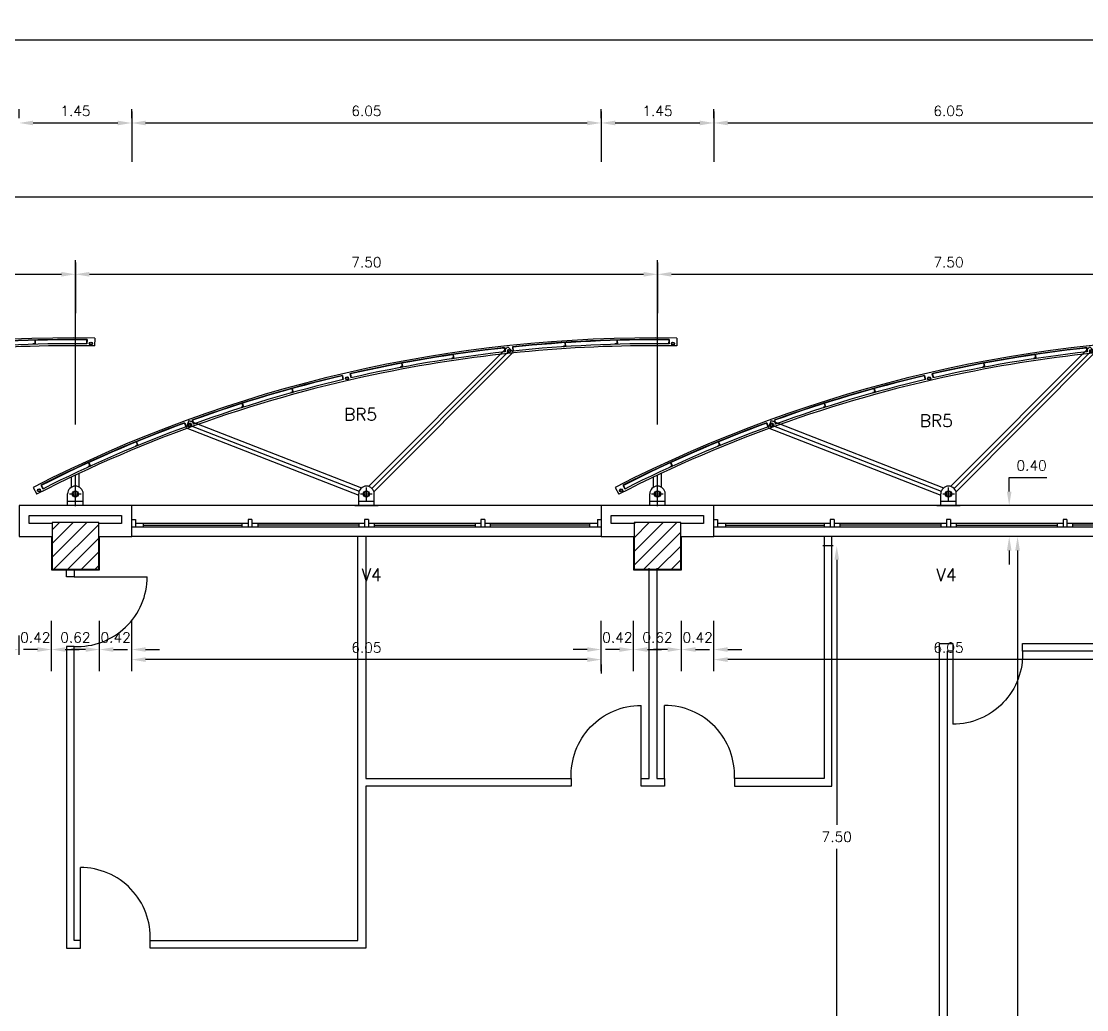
# Model space of a CAD drawing. Extents: x 19.8 to 90.6, y 5.5 to 74.
# Drawn here: x 35.83 to 49.56, y 61.26 to 74 of the extents above; entities that cross this region are included whole.
import ezdxf

# ---------------------------------------------------------------- set-up
doc = ezdxf.new("R2010")
doc.units = 0
doc.header["$MEASUREMENT"] = 0
for name, pattern in [('1st floor plan$0$Dash', [200, 100, -100]), ('Default', [0]), ('Solid', [0])]:
    doc.linetypes.add(name, pattern=pattern)
doc.layers.get('DEFPOINTS').update_dxf_attribs({"linetype": 'Solid'})
for name, color, linetype in [('1st floor plan$0$1F', 15, 'Continuous'), ('1st floor plan$0$2F', 7, 'Continuous'), ('1st floor plan$0$2FIN', 7, 'Continuous'), ('1st floor plan$0$CAI', 52, 'Continuous'), ('1st floor plan$0$Doors', 142, 'Continuous'), ('1st floor plan$0$FACH', 142, 'Continuous'), ('1st floor plan$0$Hatch', 15, 'Continuous'), ('1st floor plan$0$Pillars', 30, 'Continuous'), ('Dimensions (COTAS)', 212, 'Solid'), ('Text O', 212, 'Default'), ('Xref_Plan', 7, 'Continuous')]:
    doc.layers.add(name, color=color, linetype=linetype)
doc.layers.add('1st floor plan$0$Interior Walls', color=7, linetype='Continuous', lineweight=30)
doc.layers.add('1st floor plan$0$Partitions', color=7, linetype='Continuous', lineweight=30)
doc.styles.add('Simplex', font='SIMPLEX.SHX')
doc.dimstyles.get("Standard").update_dxf_attribs({"dimtxt": 0.13, "dimasz": 0.18, "dimexe": 0.18, "dimexo": 0.0625, "dimgap": 0.09, "dimtad": 1, "dimtih": 1, "dimtoh": 1, "dimzin": 0, "dimdsep": 46, "dimtxsty": 'Simplex', "dimcen": 0.09, "dimadec": 0, "dimazin": 0, "dimtfac": 1, "dimtofl": 0, "dimtmove": 0, "dimatfit": 3, "dimfxl": 1, "dimtolj": 1, "dimtzin": 0, "dimarcsym": 0})

# ---------------------------------------------------------------- blocks, each defined once
blk = doc.blocks.new('*D66')
at = {"layer": 'DEFPOINTS', "color": 0}
for p in [(44.751, 65.771), (44.751, 65.771), (50.801, 65.771)]:
    blk.add_point(p, dxfattribs=at)
at = {"layer": 'Dimensions (COTAS)', "color": 0, "lineweight": -2}
for p, q in [((44.751, 65.834), (44.751, 65.951)), ((50.621, 65.771), (44.931, 65.771)), ((50.801, 65.709), (50.801, 65.591))]:
    blk.add_line(p, q, dxfattribs=at)
at = {"layer": 'Dimensions (COTAS)', "color": 0}
for points in [[(44.931, 65.801), (44.931, 65.741), (44.751, 65.771)], [(50.621, 65.801), (50.621, 65.741), (50.801, 65.771)]]:
    blk.add_solid(points, dxfattribs=at)
at = {"layer": 'Dimensions (COTAS)', "color": 0, "insert": (47.776, 65.926), "char_height": 0.13, "attachment_point": 5, "style": 'Simplex'}
blk.add_mtext('\\A1;6.05', dxfattribs=at)
blk = doc.blocks.new('*D67')
at = {"layer": 'DEFPOINTS', "color": 0}
for p in [(51.526, 70.737), (44.026, 68.737), (51.526, 68.737)]:
    blk.add_point(p, dxfattribs=at)
at = {"layer": 'Dimensions (COTAS)', "color": 0, "lineweight": -2}
for p, q in [((44.026, 68.799), (44.026, 70.917)), ((51.526, 68.799), (51.526, 70.917)), ((44.206, 70.737), (51.346, 70.737))]:
    blk.add_line(p, q, dxfattribs=at)
at = {"layer": 'Dimensions (COTAS)', "color": 0}
for points in [[(44.206, 70.767), (44.206, 70.707), (44.026, 70.737)], [(51.346, 70.767), (51.346, 70.707), (51.526, 70.737)]]:
    blk.add_solid(points, dxfattribs=at)
at = {"layer": 'Dimensions (COTAS)', "color": 0, "insert": (47.776, 70.892), "char_height": 0.13, "attachment_point": 5, "style": 'Simplex'}
blk.add_mtext('\\A1;7.50', dxfattribs=at)
blk = doc.blocks.new('*D68')
at = {"layer": 'DEFPOINTS', "color": 0}
for p in [(44.751, 72.687), (50.801, 72.687), (50.801, 72.687)]:
    blk.add_point(p, dxfattribs=at)
at = {"layer": 'Dimensions (COTAS)', "color": 0, "lineweight": -2}
for p, q in [((44.751, 72.749), (44.751, 72.867)), ((50.801, 72.749), (50.801, 72.867)), ((44.931, 72.687), (50.621, 72.687))]:
    blk.add_line(p, q, dxfattribs=at)
at = {"layer": 'Dimensions (COTAS)', "color": 0}
for points in [[(44.931, 72.717), (44.931, 72.657), (44.751, 72.687)], [(50.621, 72.717), (50.621, 72.657), (50.801, 72.687)]]:
    blk.add_solid(points, dxfattribs=at)
at = {"layer": 'Dimensions (COTAS)', "color": 0, "insert": (47.776, 72.842), "char_height": 0.13, "attachment_point": 5, "style": 'Simplex'}
blk.add_mtext('\\A1;6.05', dxfattribs=at)
blk = doc.blocks.new('*D76')
at = {"layer": 'DEFPOINTS', "color": 0}
for p in [(29.026, 71.737), (81.526, 71.737), (81.526, 71.737)]:
    blk.add_point(p, dxfattribs=at)
at = {"layer": 'Dimensions (COTAS)', "color": 0, "lineweight": -2}
for p, q in [((29.026, 71.799), (29.026, 71.917)), ((81.526, 71.799), (81.526, 71.917)), ((29.206, 71.737), (81.346, 71.737))]:
    blk.add_line(p, q, dxfattribs=at)
at = {"layer": 'Dimensions (COTAS)', "color": 0}
for points in [[(29.206, 71.767), (29.206, 71.707), (29.026, 71.737)], [(81.346, 71.767), (81.346, 71.707), (81.526, 71.737)]]:
    blk.add_solid(points, dxfattribs=at)
at = {"layer": 'Dimensions (COTAS)', "color": 0, "insert": (55.276, 71.892), "char_height": 0.13, "attachment_point": 5, "style": 'Simplex'}
blk.add_mtext('\\A1;52.50', dxfattribs=at)
blk = doc.blocks.new('*D77')
at = {"layer": 'DEFPOINTS', "color": 0}
for p in [(28.506, 73.757), (81.901, 73.757), (81.901, 73.757)]:
    blk.add_point(p, dxfattribs=at)
at = {"layer": 'Dimensions (COTAS)', "color": 0, "lineweight": -2}
for p, q in [((28.506, 73.82), (28.506, 73.937)), ((81.901, 73.82), (81.901, 73.937)), ((28.686, 73.757), (81.721, 73.757))]:
    blk.add_line(p, q, dxfattribs=at)
at = {"layer": 'Dimensions (COTAS)', "color": 0}
for points in [[(28.686, 73.787), (28.686, 73.727), (28.506, 73.757)], [(81.721, 73.787), (81.721, 73.727), (81.901, 73.757)]]:
    blk.add_solid(points, dxfattribs=at)
at = {"layer": 'Dimensions (COTAS)', "color": 0, "insert": (55.204, 73.912), "char_height": 0.13, "attachment_point": 5, "style": 'Simplex'}
blk.add_mtext('\\A1;53.40', dxfattribs=at)
blk = doc.blocks.new('*D189')
at = {"layer": 'DEFPOINTS', "color": 0}
for p in [(36.526, 70.737), (29.026, 68.737), (36.526, 68.737)]:
    blk.add_point(p, dxfattribs=at)
at = {"layer": 'Dimensions (COTAS)', "color": 0, "lineweight": -2}
for p, q in [((29.026, 68.799), (29.026, 70.917)), ((36.526, 68.799), (36.526, 70.917)), ((29.206, 70.737), (36.346, 70.737))]:
    blk.add_line(p, q, dxfattribs=at)
at = {"layer": 'Dimensions (COTAS)', "color": 0}
for points in [[(29.206, 70.767), (29.206, 70.707), (29.026, 70.737)], [(36.346, 70.767), (36.346, 70.707), (36.526, 70.737)]]:
    blk.add_solid(points, dxfattribs=at)
at = {"layer": 'Dimensions (COTAS)', "color": 0, "insert": (32.776, 70.892), "char_height": 0.13, "attachment_point": 5, "style": 'Simplex'}
blk.add_mtext('\\A1;7.50', dxfattribs=at)
blk = doc.blocks.new('*D208')
at = {"layer": 'DEFPOINTS', "color": 0}
for p in [(37.251, 65.771), (37.251, 65.771), (43.301, 65.771)]:
    blk.add_point(p, dxfattribs=at)
at = {"layer": 'Dimensions (COTAS)', "color": 0, "lineweight": -2}
for p, q in [((37.251, 65.834), (37.251, 65.951)), ((43.121, 65.771), (37.431, 65.771)), ((43.301, 65.709), (43.301, 65.591))]:
    blk.add_line(p, q, dxfattribs=at)
at = {"layer": 'Dimensions (COTAS)', "color": 0}
for points in [[(37.431, 65.801), (37.431, 65.741), (37.251, 65.771)], [(43.121, 65.801), (43.121, 65.741), (43.301, 65.771)]]:
    blk.add_solid(points, dxfattribs=at)
at = {"layer": 'Dimensions (COTAS)', "color": 0, "insert": (40.276, 65.926), "char_height": 0.13, "attachment_point": 5, "style": 'Simplex'}
blk.add_mtext('\\A1;6.05', dxfattribs=at)
blk = doc.blocks.new('*D209')
at = {"layer": 'DEFPOINTS', "color": 0}
for p in [(44.026, 70.737), (36.526, 68.737), (44.026, 68.737)]:
    blk.add_point(p, dxfattribs=at)
at = {"layer": 'Dimensions (COTAS)', "color": 0, "lineweight": -2}
for p, q in [((36.526, 68.799), (36.526, 70.917)), ((44.026, 68.799), (44.026, 70.917)), ((36.706, 70.737), (43.846, 70.737))]:
    blk.add_line(p, q, dxfattribs=at)
at = {"layer": 'Dimensions (COTAS)', "color": 0}
for points in [[(36.706, 70.767), (36.706, 70.707), (36.526, 70.737)], [(43.846, 70.767), (43.846, 70.707), (44.026, 70.737)]]:
    blk.add_solid(points, dxfattribs=at)
at = {"layer": 'Dimensions (COTAS)', "color": 0, "insert": (40.276, 70.892), "char_height": 0.13, "attachment_point": 5, "style": 'Simplex'}
blk.add_mtext('\\A1;7.50', dxfattribs=at)
blk = doc.blocks.new('*D210')
at = {"layer": 'DEFPOINTS', "color": 0}
for p in [(36.836, 65.901), (36.836, 65.771), (37.251, 65.771)]:
    blk.add_point(p, dxfattribs=at)
at = {"layer": 'Dimensions (COTAS)', "color": 0, "lineweight": -2}
for p, q in [((36.836, 65.834), (36.836, 66.081)), ((37.251, 65.834), (37.251, 66.081)), ((36.656, 65.901), (36.476, 65.901)), ((37.431, 65.901), (37.611, 65.901))]:
    blk.add_line(p, q, dxfattribs=at)
at = {"layer": 'Dimensions (COTAS)', "color": 0}
for points in [[(36.656, 65.931), (36.656, 65.871), (36.836, 65.901)], [(37.431, 65.931), (37.431, 65.871), (37.251, 65.901)]]:
    blk.add_solid(points, dxfattribs=at)
at = {"layer": 'Dimensions (COTAS)', "color": 0, "insert": (37.044, 66.056), "char_height": 0.13, "attachment_point": 5, "style": 'Simplex'}
blk.add_mtext('\\A1;0.42', dxfattribs=at)
blk = doc.blocks.new('*D211')
at = {"layer": 'DEFPOINTS', "color": 0}
for p in [(35.801, 65.901), (35.801, 65.771), (36.216, 65.771)]:
    blk.add_point(p, dxfattribs=at)
at = {"layer": 'Dimensions (COTAS)', "color": 0, "lineweight": -2}
for p, q in [((35.801, 65.834), (35.801, 66.081)), ((36.216, 65.834), (36.216, 66.081)), ((35.621, 65.901), (35.441, 65.901)), ((36.396, 65.901), (36.576, 65.901))]:
    blk.add_line(p, q, dxfattribs=at)
at = {"layer": 'Dimensions (COTAS)', "color": 0}
for points in [[(35.621, 65.931), (35.621, 65.871), (35.801, 65.901)], [(36.396, 65.931), (36.396, 65.871), (36.216, 65.901)]]:
    blk.add_solid(points, dxfattribs=at)
at = {"layer": 'Dimensions (COTAS)', "color": 0, "insert": (36.009, 66.056), "char_height": 0.13, "attachment_point": 5, "style": 'Simplex'}
blk.add_mtext('\\A1;0.42', dxfattribs=at)
blk = doc.blocks.new('L')
at = {"color": 0}
blk.add_line((0, 0.15), (0, -0.5), dxfattribs=at)
blk = doc.blocks.new('*D212')
at = {"layer": 'DEFPOINTS', "color": 0}
for p in [(36.216, 65.901), (36.216, 65.771), (36.836, 65.771)]:
    blk.add_point(p, dxfattribs=at)
at = {"layer": 'Dimensions (COTAS)', "color": 0, "lineweight": -2}
for p, q in [((36.216, 65.834), (36.216, 66.081)), ((36.836, 65.834), (36.836, 66.081)), ((36.036, 65.901), (35.856, 65.901)), ((37.016, 65.901), (37.196, 65.901))]:
    blk.add_line(p, q, dxfattribs=at)
at = {"layer": 'Dimensions (COTAS)', "color": 0}
for points in [[(36.036, 65.931), (36.036, 65.871), (36.216, 65.901)], [(37.016, 65.931), (37.016, 65.871), (36.836, 65.901)]]:
    blk.add_solid(points, dxfattribs=at)
at = {"layer": 'Dimensions (COTAS)', "color": 0, "insert": (36.526, 66.056), "char_height": 0.13, "attachment_point": 5, "style": 'Simplex'}
blk.add_mtext('\\A1;0.62', dxfattribs=at)
blk = doc.blocks.new('*D213')
at = {"layer": 'DEFPOINTS', "color": 0}
for p in [(43.716, 65.901), (43.716, 65.771), (44.336, 65.771)]:
    blk.add_point(p, dxfattribs=at)
at = {"layer": 'Dimensions (COTAS)', "color": 0, "lineweight": -2}
for p, q in [((43.716, 65.834), (43.716, 66.081)), ((44.336, 65.834), (44.336, 66.081)), ((43.536, 65.901), (43.356, 65.901)), ((44.516, 65.901), (44.696, 65.901))]:
    blk.add_line(p, q, dxfattribs=at)
at = {"layer": 'Dimensions (COTAS)', "color": 0}
for points in [[(43.536, 65.931), (43.536, 65.871), (43.716, 65.901)], [(44.516, 65.931), (44.516, 65.871), (44.336, 65.901)]]:
    blk.add_solid(points, dxfattribs=at)
at = {"layer": 'Dimensions (COTAS)', "color": 0, "insert": (44.026, 66.056), "char_height": 0.13, "attachment_point": 5, "style": 'Simplex'}
blk.add_mtext('\\A1;0.62', dxfattribs=at)
blk = doc.blocks.new('*D214')
at = {"layer": 'DEFPOINTS', "color": 0}
for p in [(43.301, 65.901), (43.301, 65.771), (43.716, 65.771)]:
    blk.add_point(p, dxfattribs=at)
at = {"layer": 'Dimensions (COTAS)', "color": 0, "lineweight": -2}
for p, q in [((43.301, 65.834), (43.301, 66.081)), ((43.716, 65.834), (43.716, 66.081)), ((43.121, 65.901), (42.941, 65.901)), ((43.896, 65.901), (44.076, 65.901))]:
    blk.add_line(p, q, dxfattribs=at)
at = {"layer": 'Dimensions (COTAS)', "color": 0}
for points in [[(43.121, 65.931), (43.121, 65.871), (43.301, 65.901)], [(43.896, 65.931), (43.896, 65.871), (43.716, 65.901)]]:
    blk.add_solid(points, dxfattribs=at)
at = {"layer": 'Dimensions (COTAS)', "color": 0, "insert": (43.509, 66.056), "char_height": 0.13, "attachment_point": 5, "style": 'Simplex'}
blk.add_mtext('\\A1;0.42', dxfattribs=at)
blk = doc.blocks.new('*D215')
at = {"layer": 'DEFPOINTS', "color": 0}
for p in [(44.336, 65.901), (44.336, 65.771), (44.751, 65.771)]:
    blk.add_point(p, dxfattribs=at)
at = {"layer": 'Dimensions (COTAS)', "color": 0, "lineweight": -2}
for p, q in [((44.336, 65.834), (44.336, 66.081)), ((44.751, 65.834), (44.751, 66.081)), ((44.156, 65.901), (43.976, 65.901)), ((44.931, 65.901), (45.111, 65.901))]:
    blk.add_line(p, q, dxfattribs=at)
at = {"layer": 'Dimensions (COTAS)', "color": 0}
for points in [[(44.156, 65.931), (44.156, 65.871), (44.336, 65.901)], [(44.931, 65.931), (44.931, 65.871), (44.751, 65.901)]]:
    blk.add_solid(points, dxfattribs=at)
at = {"layer": 'Dimensions (COTAS)', "color": 0, "insert": (44.544, 66.056), "char_height": 0.13, "attachment_point": 5, "style": 'Simplex'}
blk.add_mtext('\\A1;0.42', dxfattribs=at)
blk = doc.blocks.new('*D218')
at = {"layer": 'DEFPOINTS', "color": 0}
for p in [(37.251, 72.687), (43.301, 72.687), (43.301, 72.687)]:
    blk.add_point(p, dxfattribs=at)
at = {"layer": 'Dimensions (COTAS)', "color": 0, "lineweight": -2}
for p, q in [((37.251, 72.749), (37.251, 72.867)), ((43.301, 72.749), (43.301, 72.867)), ((37.431, 72.687), (43.121, 72.687))]:
    blk.add_line(p, q, dxfattribs=at)
at = {"layer": 'Dimensions (COTAS)', "color": 0}
for points in [[(37.431, 72.717), (37.431, 72.657), (37.251, 72.687)], [(43.121, 72.717), (43.121, 72.657), (43.301, 72.687)]]:
    blk.add_solid(points, dxfattribs=at)
at = {"layer": 'Dimensions (COTAS)', "color": 0, "insert": (40.276, 72.842), "char_height": 0.13, "attachment_point": 5, "style": 'Simplex'}
blk.add_mtext('\\A1;6.05', dxfattribs=at)
blk = doc.blocks.new('*D219')
at = {"layer": 'DEFPOINTS', "color": 0}
for p in [(35.801, 72.687), (37.251, 72.687), (37.251, 72.687)]:
    blk.add_point(p, dxfattribs=at)
at = {"layer": 'Dimensions (COTAS)', "color": 0, "lineweight": -2}
for p, q in [((35.801, 72.749), (35.801, 72.867)), ((37.251, 72.749), (37.251, 72.867)), ((35.981, 72.687), (37.071, 72.687))]:
    blk.add_line(p, q, dxfattribs=at)
at = {"layer": 'Dimensions (COTAS)', "color": 0}
for points in [[(35.981, 72.717), (35.981, 72.657), (35.801, 72.687)], [(37.071, 72.717), (37.071, 72.657), (37.251, 72.687)]]:
    blk.add_solid(points, dxfattribs=at)
at = {"layer": 'Dimensions (COTAS)', "color": 0, "insert": (36.526, 72.842), "char_height": 0.13, "attachment_point": 5, "style": 'Simplex'}
blk.add_mtext('\\A1;1.45', dxfattribs=at)
blk = doc.blocks.new('*D220')
at = {"layer": 'DEFPOINTS', "color": 0}
for p in [(43.301, 72.687), (44.751, 72.687), (44.751, 72.687)]:
    blk.add_point(p, dxfattribs=at)
at = {"layer": 'Dimensions (COTAS)', "color": 0, "lineweight": -2}
for p, q in [((43.301, 72.749), (43.301, 72.867)), ((44.751, 72.749), (44.751, 72.867)), ((43.481, 72.687), (44.571, 72.687))]:
    blk.add_line(p, q, dxfattribs=at)
at = {"layer": 'Dimensions (COTAS)', "color": 0}
for points in [[(43.481, 72.717), (43.481, 72.657), (43.301, 72.687)], [(44.571, 72.717), (44.571, 72.657), (44.751, 72.687)]]:
    blk.add_solid(points, dxfattribs=at)
at = {"layer": 'Dimensions (COTAS)', "color": 0, "insert": (44.026, 72.842), "char_height": 0.13, "attachment_point": 5, "style": 'Simplex'}
blk.add_mtext('\\A1;1.45', dxfattribs=at)
blk = doc.blocks.new('*D224')
at = {"layer": 'DEFPOINTS', "color": 0}
for p in [(48.666, 67.357), (48.666, 67.357), (48.666, 52.327)]:
    blk.add_point(p, dxfattribs=at)
at = {"layer": 'Dimensions (COTAS)', "color": 0, "lineweight": -2}
for p, q in [((48.603, 67.357), (48.486, 67.357)), ((48.666, 67.177), (48.666, 59.997)), ((48.666, 52.507), (48.666, 59.687)), ((48.603, 52.327), (48.486, 52.327))]:
    blk.add_line(p, q, dxfattribs=at)
at = {"layer": 'Dimensions (COTAS)', "color": 0}
for points in [[(48.636, 67.177), (48.696, 67.177), (48.666, 67.357)], [(48.636, 52.507), (48.696, 52.507), (48.666, 52.327)]]:
    blk.add_solid(points, dxfattribs=at)
at = {"layer": 'Dimensions (COTAS)', "color": 0, "insert": (48.666, 59.842), "char_height": 0.13, "attachment_point": 5, "style": 'Simplex'}
blk.add_mtext('\\A1;15.03', dxfattribs=at)
blk = doc.blocks.new('*D344')
at = {"layer": 'DEFPOINTS', "color": 0}
for p in [(46.351, 67.237), (46.336, 59.737), (46.351, 59.737)]:
    blk.add_point(p, dxfattribs=at)
at = {"layer": 'Dimensions (COTAS)', "color": 0, "lineweight": -2}
for p, q in [((46.289, 67.237), (46.156, 67.237)), ((46.336, 67.057), (46.336, 63.642)), ((46.336, 59.917), (46.336, 63.332)), ((46.289, 59.737), (46.156, 59.737))]:
    blk.add_line(p, q, dxfattribs=at)
at = {"layer": 'Dimensions (COTAS)', "color": 0}
for points in [[(46.306, 67.057), (46.366, 67.057), (46.336, 67.237)], [(46.306, 59.917), (46.366, 59.917), (46.336, 59.737)]]:
    blk.add_solid(points, dxfattribs=at)
at = {"layer": 'Dimensions (COTAS)', "color": 0, "insert": (46.336, 63.487), "char_height": 0.13, "attachment_point": 5, "style": 'Simplex'}
blk.add_mtext('\\A1;7.50', dxfattribs=at)
blk = doc.blocks.new('*D346')
at = {"layer": 'DEFPOINTS', "color": 0}
for p in [(48.558, 67.757), (48.666, 67.757), (48.666, 67.357)]:
    blk.add_point(p, dxfattribs=at)
at = {"layer": 'Dimensions (COTAS)', "color": 0, "lineweight": -2}
for p, q in [((48.558, 67.937), (48.558, 68.117)), ((48.558, 68.117), (49.044, 68.117)), ((48.603, 67.757), (48.378, 67.757)), ((48.603, 67.357), (48.378, 67.357)), ((48.558, 67.177), (48.558, 66.997))]:
    blk.add_line(p, q, dxfattribs=at)
at = {"layer": 'Dimensions (COTAS)', "color": 0}
for points in [[(48.528, 67.937), (48.588, 67.937), (48.558, 67.757)], [(48.528, 67.177), (48.588, 67.177), (48.558, 67.357)]]:
    blk.add_solid(points, dxfattribs=at)
at = {"layer": 'Dimensions (COTAS)', "color": 0, "insert": (48.846, 68.272), "char_height": 0.13, "attachment_point": 5, "style": 'Simplex'}
blk.add_mtext('\\A1;0.40', dxfattribs=at)
blk = doc.blocks.new('1st floor plan$0$BR 5')
at = {"color": 0}
for p, q in [((2.557, 2.098), (2.559, 2.053)), ((2.557, 2.098), (2.559, 2.053)), ((2.562, 2.098), (2.565, 2.048)), ((2.562, 2.098), (2.565, 2.048)), ((3.203, 2.082), (3.203, 2.077)), ((3.203, 2.082), (3.203, 2.077)), ((3.227, 2.128), (3.228, 2.083)), ((3.227, 2.128), (3.228, 2.083)), ((3.232, 2.128), (3.233, 2.078)), ((3.232, 2.128), (3.233, 2.078)), ((3.895, 2.133), (3.894, 2.083)), ((3.895, 2.133), (3.894, 2.083)), ((3.9, 2.138), (3.899, 2.083)), ((3.9, 2.138), (3.899, 2.083)), ((4, 2.156), (3.998, 2.056)), ((1.82, 2.046), (0.026, 0.247)), ((1.836, 1.991), (0.071, 0.221)), ((1.891, 1.975), (0.097, 0.176)), ((1.114, 1.944), (1.12, 1.899)), ((1.114, 1.944), (1.12, 1.899)), ((1.119, 1.945), (1.126, 1.895)), ((1.119, 1.945), (1.126, 1.895)), ((1.776, 2.03), (1.782, 1.98)), ((1.776, 2.03), (1.782, 1.98)), ((1.781, 2.035), (1.787, 1.98)), ((1.781, 2.035), (1.787, 1.98)), ((1.82, 2.046), (1.891, 1.975)), ((1.88, 2.046), (1.886, 1.991)), ((1.886, 2.041), (1.891, 1.991)), ((2.535, 2.051), (2.535, 2.046)), ((2.535, 2.051), (2.535, 2.046)), ((0.452, 1.833), (0.461, 1.788)), ((0.452, 1.833), (0.461, 1.788)), ((0.457, 1.833), (0.467, 1.784)), ((0.457, 1.833), (0.467, 1.784)), ((1.096, 1.896), (1.096, 1.891)), ((1.096, 1.896), (1.096, 1.891)), ((-0.314, 1.67), (-0.303, 1.622)), ((-0.31, 1.676), (-0.298, 1.623)), ((-0.213, 1.699), (-0.2, 1.645)), ((-0.213, 1.699), (-0.2, 1.645)), ((-0.207, 1.695), (-0.195, 1.647)), ((-0.207, 1.695), (-0.195, 1.647)), ((0.436, 1.784), (0.437, 1.779)), ((0.436, 1.784), (0.437, 1.779)), ((-0.973, 1.455), (-0.972, 1.45)), ((-0.961, 1.505), (-0.949, 1.462)), ((-0.956, 1.507), (-0.943, 1.458)), ((-1.614, 1.264), (-1.613, 1.259)), ((-1.604, 1.315), (-1.591, 1.272)), ((-1.599, 1.316), (-1.584, 1.268)), ((-2.248, 1.101), (-2.229, 1.05)), ((-2.242, 1.098), (-2.225, 1.051)), ((-2.345, 1.061), (-2.328, 1.014)), ((-2.342, 1.067), (-2.323, 1.016)), ((-2.342, 1.067), (-2.323, 1.016)), ((-2.287, 1.094), (-2.323, 1.001)), ((-2.323, 1.001), (-0.1, 0.135)), ((-2.287, 1.094), (-0.063, 0.228)), ((-2.278, 1.037), (-0.093, 0.186)), ((-2.974, 0.767), (-2.972, 0.763)), ((-2.968, 0.819), (-2.951, 0.777)), ((-2.963, 0.821), (-2.944, 0.774)), ((-3.583, 0.551), (-3.564, 0.51)), ((-3.578, 0.553), (-3.557, 0.508)), ((-3.7, 0.237), (-3.7, 0.414)), ((-3.587, 0.5), (-3.585, 0.495)), ((-3.8, 0.237), (-3.8, 0.367)), ((-3.75, 0.25), (-3.75, 0.391)), ((-3.75, -0.008), (-3.75, 0.308)), ((-4.295, 0.234), (-4.249, 0.145)), ((-4.196, 0.262), (-4.171, 0.213)), ((-4.19, 0.26), (-4.167, 0.215)), ((-3.85, 0), (-3.85, 0.15)), ((-3.825, 0.15), (-3.675, 0.15)), ((-3.75, 0.05), (-3.75, 0.233)), ((-3.65, 0), (-3.65, 0.15)), ((-0.1, 0), (-0.1, 0.15)), ((-0.075, 0.15), (0.075, 0.15)), ((0, 0.05), (0, 0.233)), ((0.1, 0), (0.1, 0.15)), ((-3.65, 0.05), (-3.85, 0.05)), ((0.1, 0.05), (-0.1, 0.05))]:
    blk.add_line(p, q, dxfattribs=at)
at = {"color": 0, "linetype": 'Continuous'}
blk.add_line((-0.15, 0), (0.15, 0), dxfattribs=at)
at = {"color": 0}
for centre, radius in [((3.949, 2.087), 0.02), ((3.949, 2.087), 0.015), ((1.836, 1.991), 0.02), ((1.836, 1.991), 0.015), ((-0.25, 1.639), 0.02), ((-0.25, 1.639), 0.015), ((-2.278, 1.037), 0.025), ((-2.278, 1.037), 0.015), ((-4.218, 0.195), 0.02), ((-4.218, 0.195), 0.015), ((-3.75, 0.15), 0.04), ((-3.75, 0.15), 0.03), ((0, 0.15), 0.04), ((0, 0.15), 0.03)]:
    blk.add_circle(centre, radius, dxfattribs=at)
at = {"color": 0, "linetype": 'Continuous'}
for radius, start, end in [(17.5, 88.9663, 117.1249), (17.4, 88.9654, 101.4942), (17.4, 101.4942, 117.1258)]:
    blk.add_arc((3.684, -15.341), radius, start, end, dxfattribs=at)
at = {"color": 0, "linetype": '1st floor plan$0$Dash'}
for radius, start, end in [(17.48, 89.2939, 95.924), (17.48, 89.2939, 95.924), (17.475, 89.3104, 95.9076), (17.475, 89.3104, 95.9076), (17.43, 91.5011, 91.5833), (17.43, 91.5011, 91.5833), (17.425, 91.4846, 91.5833), (17.425, 91.4846, 91.5833), (17.48, 96.2517, 102.8817), (17.48, 96.2517, 102.8817), (17.475, 96.2682, 102.8653), (17.475, 96.2682, 102.8653), (17.43, 93.7001, 93.7823), (17.43, 93.7001, 93.7823), (17.425, 93.6837, 93.7823), (17.425, 93.6837, 93.7823), (17.43, 100.6579, 100.74), (17.43, 100.6579, 100.74), (17.43, 98.4588, 98.541), (17.43, 98.4588, 98.541), (17.425, 98.4424, 98.5411), (17.425, 98.4424, 98.5411), (17.48, 103.2095, 109.8396), (17.475, 103.226, 109.8231), (17.425, 100.6414, 100.7401), (17.425, 100.6414, 100.7401), (17.43, 105.4166, 105.4988), (17.425, 105.4002, 105.4988), (17.43, 107.6156, 107.6978), (17.425, 107.5992, 107.6978), (17.48, 110.1673, 116.7973), (17.475, 110.1838, 116.7809), (17.43, 112.3744, 112.4565), (17.425, 112.3579, 112.4566), (17.43, 114.5734, 114.6556), (17.425, 114.5569, 114.6556)]:
    blk.add_arc((3.684, -15.341), radius, start, end, dxfattribs=at)
at = {"color": 0}
for centre, radius, start, end in [((3.684, -15.341), 17.425, 89.2945, 95.9235), ((3.684, -15.341), 17.425, 96.2523, 102.8813), ((3.684, -15.341), 17.425, 96.2523, 102.8813), ((3.684, -15.341), 17.425, 103.2101, 109.839), ((3.684, -15.341), 17.425, 110.1678, 116.7968), ((-3.75, 0.15), 0.1, 0, 180), ((0, 0.15), 0.1, 0, 180)]:
    blk.add_arc(centre, radius, start, end, dxfattribs=at)
blk = doc.blocks.new('1st floor plan$0$J1')
at = {"layer": '1st floor plan$0$2F', "linetype": 'Continuous'}
for p, q in [((6.05, 0.4), (0, 0.4)), ((6.05, 0), (0, 0))]:
    blk.add_line(p, q, dxfattribs=at)
at = {"layer": '1st floor plan$0$CAI'}
for p, q in [((0, 0.22), (0.05, 0.22)), ((0, 0.12), (0, 0.22)), ((2.925, 0.17), (2.925, 0.12)), ((3, 0.22), (3, 0.12)), ((3.05, 0.22), (3.05, 0.12)), ((3.125, 0.17), (3.125, 0.12)), ((6.05, 0.22), (6.05, 0.12))]:
    blk.add_line(p, q, dxfattribs=at)
at = {"layer": '1st floor plan$0$CAI', "linetype": 'Continuous'}
for p, q in [((0.05, 0.22), (0.05, 0.12)), ((1.5, 0.17), (0.05, 0.17)), ((0.15, 0.17), (0.15, 0.12)), ((1.425, 0.12), (1.425, 0.17)), ((1.55, 0.22), (1.5, 0.22)), ((1.5, 0.22), (1.5, 0.12)), ((1.55, 0.22), (1.55, 0.12)), ((3, 0.17), (1.55, 0.17)), ((1.625, 0.17), (1.625, 0.12)), ((3.05, 0.22), (3, 0.22)), ((4.5, 0.17), (3.05, 0.17)), ((4.425, 0.17), (4.425, 0.12)), ((4.55, 0.22), (4.5, 0.22)), ((4.5, 0.22), (4.5, 0.12)), ((4.55, 0.22), (4.55, 0.12)), ((6, 0.17), (4.55, 0.17)), ((4.625, 0.12), (4.625, 0.17)), ((5.9, 0.17), (5.9, 0.12)), ((6, 0.22), (6.05, 0.22)), ((6, 0.22), (6, 0.12)), ((6.05, 0.12), (0, 0.12)), ((1.55, 0.12), (1.5, 0.12))]:
    blk.add_line(p, q, dxfattribs=at)
at = {"layer": '1st floor plan$0$CAI', "color": 15}
for p, q in [((0.15, 0.145), (1.425, 0.145)), ((2.925, 0.145), (1.625, 0.145)), ((3.125, 0.145), (4.425, 0.145)), ((5.9, 0.145), (4.625, 0.145))]:
    blk.add_line(p, q, dxfattribs=at)
blk = doc.blocks.new('1st floor plan$0$P2')
at = {"layer": '1st floor plan$0$Hatch'}
h = blk.add_hatch(dxfattribs=at)
h.set_pattern_fill('ANSI31', color=256, style=0)
h.set_pattern_definition([(45, (-41.75321, -29.09718), (-0.08838835, 0.08838835), [])])
h.paths.add_polyline_path([(-0.3, 0.3), (-0.3, -0.3), (0.3, -0.3), (0.3, 0.3)])
at = {"layer": '1st floor plan$0$Pillars'}
blk.add_lwpolyline([(-0.3, -0.3), (0.3, -0.3), (0.3, 0.3), (-0.3, 0.3)], close=True, dxfattribs=at)
blk = doc.blocks.new('1st floor plan$0$P1')
at = {"layer": '1st floor plan$0$1F'}
blk.add_lwpolyline([(-0.3, 0.29), (-0.595, 0.29), (-0.595, 0.39), (0.595, 0.39), (0.595, 0.29), (0.3, 0.29)], dxfattribs=at)
at = {"layer": '1st floor plan$0$Partitions'}
blk.add_lwpolyline([(-0.725, 0.12), (-0.31, 0.12), (-0.31, -0.31), (0.31, -0.31), (0.31, 0.12), (0.725, 0.12), (0.725, 0.52), (-0.725, 0.52)], close=True, dxfattribs=at)
at = {"layer": '1st floor plan$0$Interior Walls'}
blk.add_blockref('1st floor plan$0$P2', (0, 0), dxfattribs=at)
blk = doc.blocks.new('1st floor plan$0$Door 1')
blk.add_line((0, 0), (0, 0.941))
blk.add_arc((0, 0.041), 0.9, 357.3627, 90)
blk = doc.blocks.new('1st floor plan')
at = {"layer": '1st floor plan$0$Interior Walls'}
for points in [[(40.266, 67.357), (40.266, 64.24), (42.915, 64.24), (42.915, 64.14), (40.266, 64.14), (40.266, 62.051), (37.489, 62.051), (37.489, 62.151), (40.166, 62.151), (40.166, 67.357)], [(46.172, 67.357), (46.172, 64.24), (45.017, 64.24), (45.017, 64.14), (46.272, 64.14), (46.272, 67.357)], [(36.51, 66.937), (36.51, 66.84), (36.41, 66.84), (36.41, 66.937)], [(44.019, 66.949), (44.019, 64.24), (44.118, 64.24), (44.118, 64.14), (43.814, 64.14), (43.814, 64.24), (43.919, 64.24), (43.919, 66.949)], [(47.659, 52.436), (47.659, 59.709), (47.542, 59.709), (47.542, 59.809), (47.659, 59.809), (47.659, 65.979), (47.83, 65.979), (47.83, 65.879), (47.759, 65.879), (47.759, 52.436)]]:
    blk.add_lwpolyline(points, dxfattribs=at)
for points in [[(36.59, 62.151), (36.51, 62.151), (36.51, 65.94), (36.41, 65.94), (36.41, 62.051), (36.59, 62.051)], [(61.165, 63.003), (61.165, 65.879), (48.729, 65.879), (48.729, 65.979), (61.265, 65.979), (61.265, 63.003)]]:
    blk.add_lwpolyline(points, close=True, dxfattribs=at)
for p in [(36.526, 67.237), (44.026, 67.237)]:
    blk.add_blockref('1st floor plan$0$P1', p)
at = {"layer": '1st floor plan$0$2FIN'}
for p in [(37.251, 67.357), (44.751, 67.357)]:
    blk.add_blockref('1st floor plan$0$J1', p, dxfattribs=at)
at = {"layer": '1st floor plan$0$Doors', "rotation": 270}
blk.add_blockref('1st floor plan$0$Door 1', (36.51, 66.84), dxfattribs=at)
at = {"layer": '1st floor plan$0$Doors', "xscale": -1, "rotation": 180}
blk.add_blockref('1st floor plan$0$Door 1', (47.83, 65.879), dxfattribs=at)
at = {"layer": '1st floor plan$0$Doors', "xscale": -1}
blk.add_blockref('1st floor plan$0$Door 1', (43.814, 64.24), dxfattribs=at)
at = {"layer": '1st floor plan$0$Doors'}
for p in [(44.118, 64.24), (36.59, 62.151)]:
    blk.add_blockref('1st floor plan$0$Door 1', p, dxfattribs=at)
at = {"layer": '1st floor plan$0$FACH'}
for p in [(32.776, 67.757), (40.276, 67.757), (47.776, 67.757)]:
    blk.add_blockref('1st floor plan$0$BR 5', p, dxfattribs=at)

msp = doc.modelspace()

# ---------------------------------------------------------------- linework, layer by layer
at = {"layer": 'Dimensions (COTAS)', "color": 4}
msp.add_line((37.251, 72.837), (37.251, 72.187), dxfattribs=at)
at = {"layer": 'Dimensions (COTAS)'}
for p, q in [((43.301, 72.837), (43.301, 72.187)), ((44.751, 72.837), (44.751, 72.187)), ((36.526, 70.887), (36.526, 70.237)), ((44.026, 70.887), (44.026, 70.237))]:
    msp.add_line(p, q, dxfattribs=at)

# ---------------------------------------------------------------- block references
at = {"layer": 'Dimensions (COTAS)', "rotation": 180.0000000000034}
for p in [(36.216, 65.771), (36.836, 65.771), (37.251, 65.771), (43.301, 65.771), (43.716, 65.771), (44.336, 65.771), (44.751, 65.771)]:
    msp.add_blockref('L', p, dxfattribs=at)
at = {"layer": 'Xref_Plan'}
msp.add_blockref('1st floor plan', (0, 0), dxfattribs=at)

# ---------------------------------------------------------------- texts
at = {"layer": 'Text O', "style": 'Simplex'}
for s, p in [('BR5', (39.988, 68.852)), ('BR5', (47.406, 68.769)), ('V4', (40.212, 66.784)), ('V4', (47.617, 66.784))]:
    msp.add_text(s, height=0.16, dxfattribs=at).set_placement(p)

# ---------------------------------------------------------------- dimensions: what is measured, and where the dimension line sits
at = {"layer": 'Dimensions (COTAS)'}
for base, p1, p2, angle, picture, middle in [((81.90138, 73.75709), (28.50636, 73.75709), (81.90138, 73.75709), 0, '*D77', (55.20387, 73.91209)), ((37.251, 72.687), (35.801, 72.687), (37.251, 72.687), 0, '*D219', (36.526, 72.842)), ((43.301, 72.687), (37.251, 72.687), (43.301, 72.687), 0, '*D218', (40.276, 72.842)), ((44.751, 72.687), (43.301, 72.687), (44.751, 72.687), 0, '*D220', (44.026, 72.842)), ((50.801, 72.687), (44.751, 72.687), (50.801, 72.687), 0, '*D68', (47.776, 72.842)), ((81.526, 71.737), (29.026, 71.737), (81.526, 71.737), 0, '*D76', (55.276, 71.892)), ((36.526, 70.737), (29.026, 68.737), (36.526, 68.737), 0, '*D189', (32.776, 70.892)), ((44.026, 70.737), (36.526, 68.737), (44.026, 68.737), 0, '*D209', (40.276, 70.892)), ((51.526, 70.737), (44.026, 68.737), (51.526, 68.737), 0, '*D67', (47.776, 70.892)), ((48.666, 67.357), (48.666, 52.327), (48.666, 67.357), 90, '*D224', (48.666, 59.842)), ((46.336, 59.737), (46.351, 67.237), (46.351, 59.737), 90, '*D344', (46.336, 63.487)), ((37.251, 65.771), (43.301, 65.771), (37.251, 65.771), 0, '*D208', (40.276, 65.926)), ((44.751, 65.771), (50.801, 65.771), (44.751, 65.771), 0, '*D66', (47.776, 65.926))]:
    dim = msp.add_linear_dim(base=base, p1=p1, p2=p2, angle=angle, dimstyle='Standard', dxfattribs=at)
    dim.commit()
    dim.dimension.update_dxf_attribs({"geometry": picture, "text_midpoint": middle})
for base, p1, p2, angle, picture, middle in [((48.558, 67.757), (48.666, 67.357), (48.666, 67.757), 90, '*D346', (48.846, 68.117)), ((35.801377, 65.901407), (36.216379, 65.771407), (35.801377, 65.771407), 0, '*D211', (36.008878, 65.901407)), ((36.216, 65.901), (36.836, 65.771), (36.216, 65.771), 0, '*D212', (36.526, 65.901)), ((36.836379, 65.901407), (37.25138, 65.771407), (36.836379, 65.771407), 0, '*D210', (37.043879, 65.901407)), ((43.301377, 65.901407), (43.716379, 65.771407), (43.301377, 65.771407), 0, '*D214', (43.508878, 65.901407)), ((43.716, 65.901), (44.336, 65.771), (43.716, 65.771), 0, '*D213', (44.026, 65.901)), ((44.336379, 65.901407), (44.75138, 65.771407), (44.336379, 65.771407), 0, '*D215', (44.543879, 65.901407))]:
    dim = msp.add_linear_dim(base=base, p1=p1, p2=p2, angle=angle, dimstyle='Standard', dxfattribs=at)
    dim.commit()
    dim.dimension.update_dxf_attribs({"geometry": picture, "text_midpoint": middle, "dimtype": 160})

doc.saveas('drawing.dxf')
